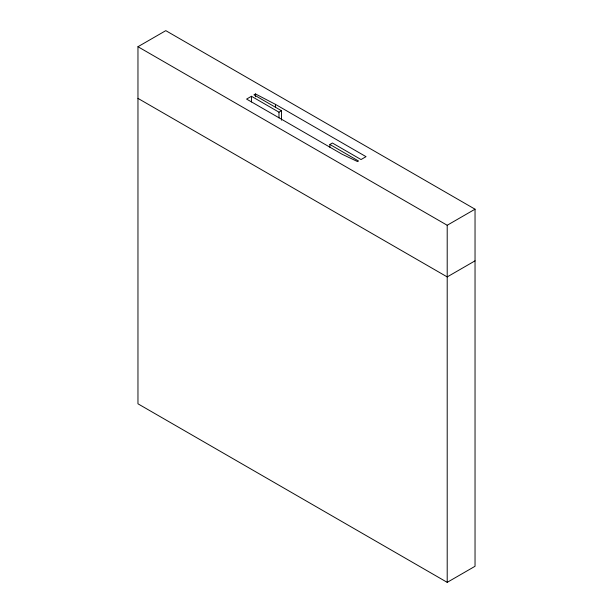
<?xml version="1.0" encoding="UTF-8"?>
<svg xmlns="http://www.w3.org/2000/svg" width="613" height="613" viewBox="0 0 613 613"><rect width="100%" height="100%" fill="white"/><g stroke="black" fill="none" stroke-linecap="round" stroke-linejoin="round"><path stroke-width="0.92" d="M137.963 46.718L165.794 30.65L475.037 209.194L475.037 566.282L447.206 582.35L137.963 403.806L137.963 46.718L447.206 225.262L475.037 209.194M281.482 120.217L281.482 110.731L278.976 112.179L251.437 96.279L246.587 99.084L342.131 154.246L357.54 161.571L358.528 160.997L329.894 144.461L329.894 147.312M329.894 144.461L332.399 143.021L361.034 159.549L366.038 156.66L275.444 104.356L255.483 93.95L253.943 94.831L281.482 110.731M475.037 260.847L447.206 276.915L137.963 98.379M447.206 225.262L447.206 582.35M278.976 112.179L278.976 117.872M275.444 104.356L275.444 107.206M255.483 93.95L255.483 96.793M251.437 96.279L251.437 101.973"/></g></svg>
